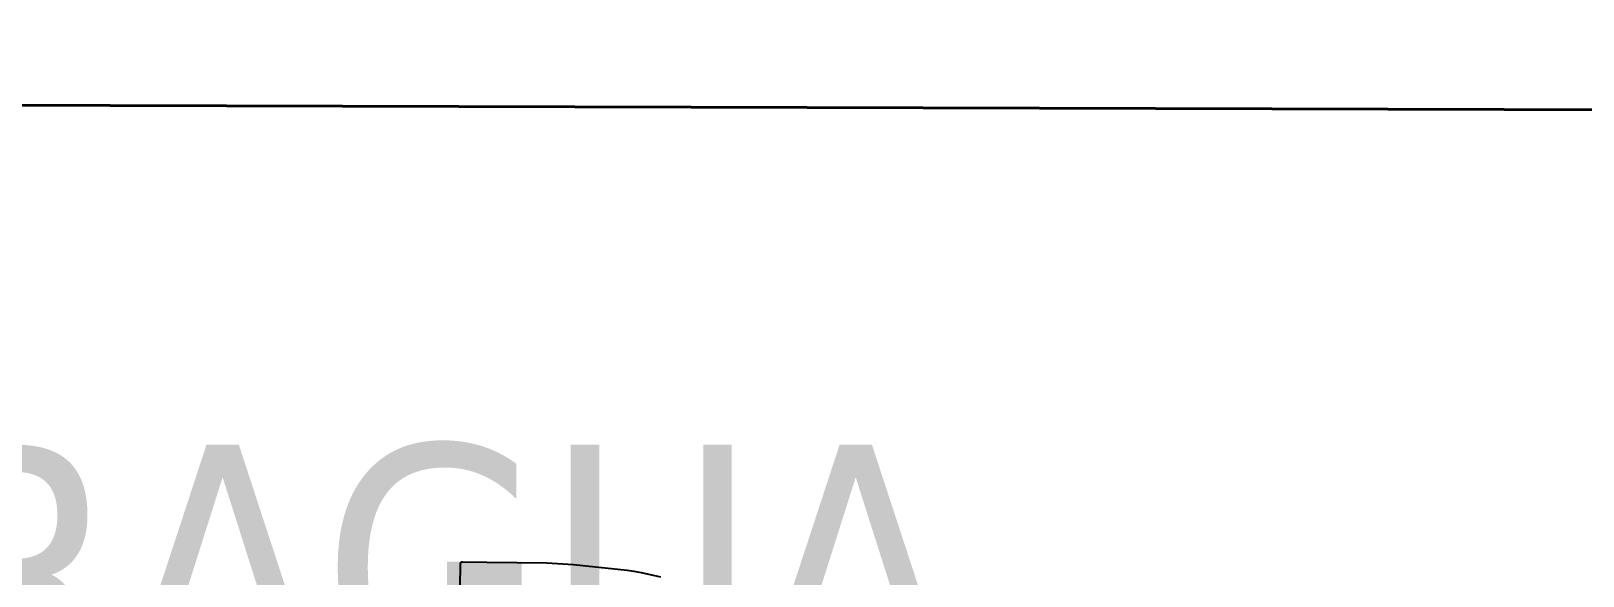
# Model space of a CAD drawing. Header units: metres. Extents: x 2 to 659295185, y -28 to 1124222152.
# Drawn here: x 658389 to 660289, y 1128740 to 1129408 of the extents above; entities that cross this region are included whole.
import ezdxf

# ---------------------------------------------------------------- set-up
doc = ezdxf.new("R2010")
doc.units = ezdxf.units.M
doc.header["$MEASUREMENT"] = 0
doc.layers.add('MANZANA', color=30, linetype='CONTINUOUS')
doc.layers.add('MARCO LEYENDA', color=7, linetype='CONTINUOUS')
doc.styles.get("Standard").update_dxf_attribs({"font": 'tahoma.ttf'})

msp = doc.modelspace()

# ---------------------------------------------------------------- linework, layer by layer
at = {"layer": 'MANZANA', "linetype": 'Continuous', "lineweight": -2}
for p, q in [((658913.8206, 1128693.3577), (658914.9667, 1128754.6353)), ((658914.9667, 1128754.6353), (658915.0739, 1128755.5251)), ((658915.0739, 1128755.5251), (658915.1811, 1128755.965)), ((658915.1811, 1128755.965), (658915.2883, 1128756.5149)), ((658915.2883, 1128756.5149), (658915.511, 1128756.8448)), ((658915.511, 1128756.8448), (658915.7254, 1128757.0748)), ((658915.7254, 1128757.0748), (658916.0552, 1128757.1847)), ((658916.0552, 1128757.1847), (658916.385, 1128757.1847)), ((658916.385, 1128757.1847), (658917.1519, 1128757.2947)), ((658917.1519, 1128757.2947), (658947.175, 1128756.8848)), ((658947.175, 1128756.8848), (659020.6867, 1128756.105)), ((659020.6867, 1128756.105), (659053.3485, 1128753.8154)), ((659053.3485, 1128753.8154), (659119.0019, 1128747.1468)), ((659119.0019, 1128747.1468), (659127.0086, 1128745.967)), ((659127.0086, 1128745.967), (659135.8894, 1128744.2374)), ((659135.8894, 1128744.2374), (659159.5797, 1128738.8085))]:
    msp.add_line(p, q, dxfattribs=at)
at = {"layer": 'MARCO LEYENDA', "lineweight": 40}
msp.add_lwpolyline([(662620.7408, 1129304.112), (645601.2759, 1129355.1019), (645598.2242, 1118423.2564), (662617.689, 1118372.2665)], close=True, dxfattribs=at)

# ---------------------------------------------------------------- texts
at = {"layer": 'MARCO LEYENDA', "linetype": 'Continuous', "insert": (651828.6703, 1128900.7388), "char_height": 300, "width": 9799.82872, "attachment_point": 1}
msp.add_mtext('MUNICIPIO LIBERTADOR - ESTADO ARAGUA', dxfattribs=at)

doc.saveas('drawing.dxf')
